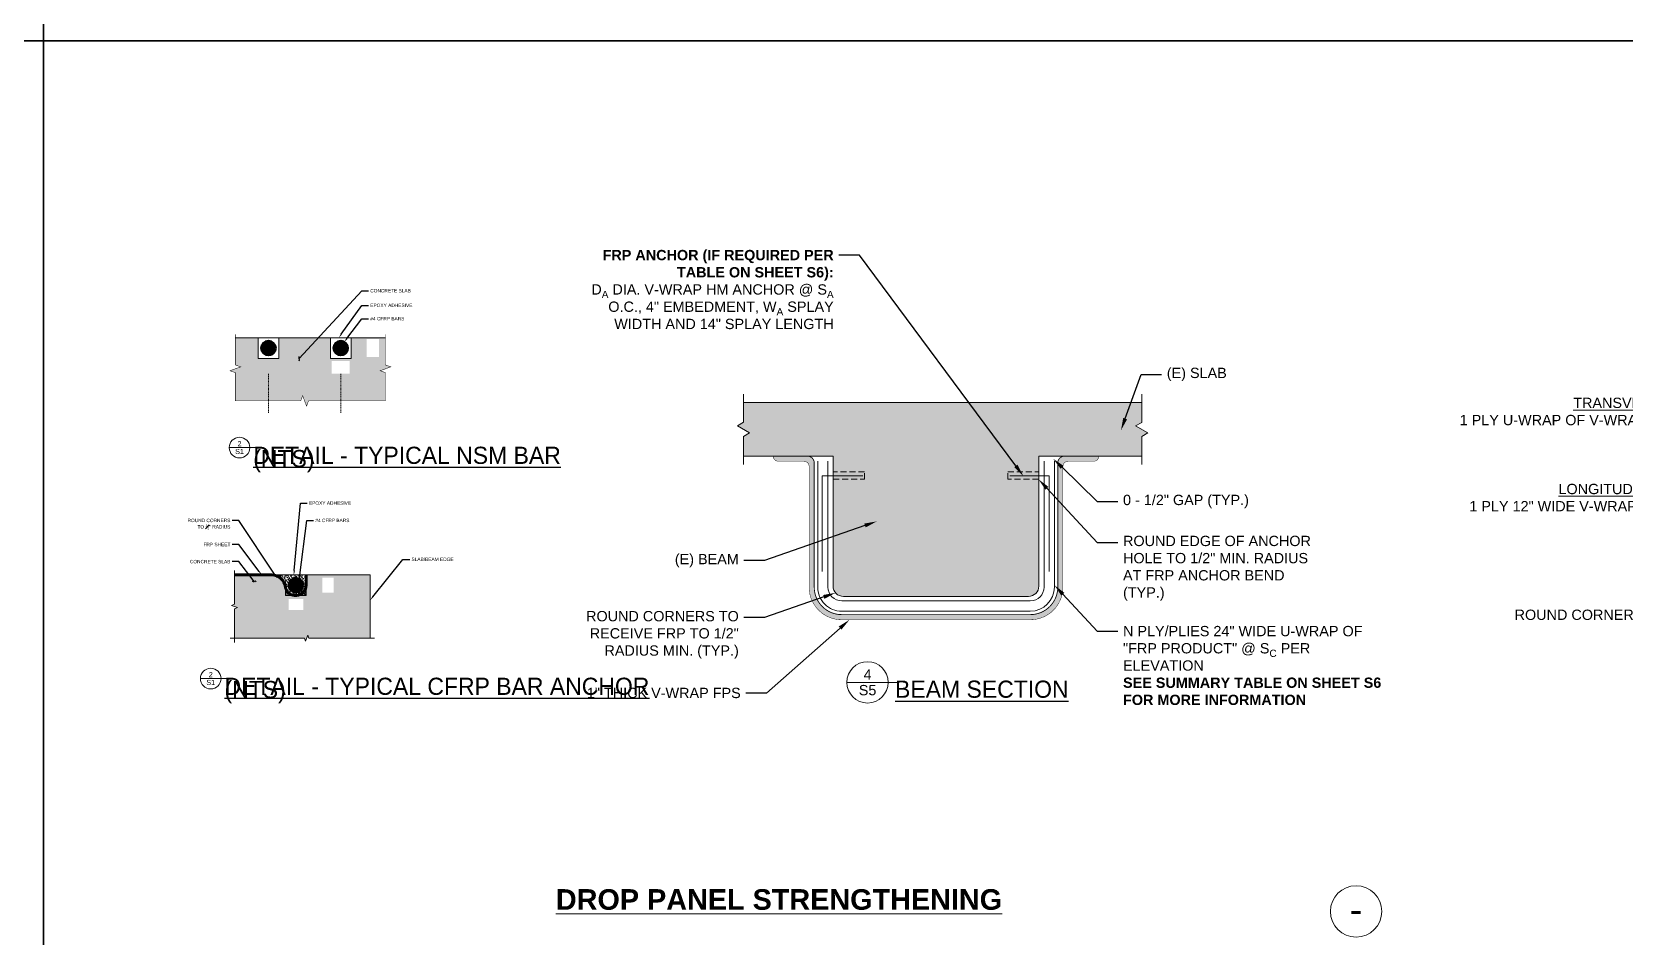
# Model space of a CAD drawing. Header units: inches. Extents: x 1159 to 9559, y -3650 to 1829.
# Drawn here: x 1591.1 to 1823, y 1255.8 to 1387.5 of the extents above; entities that cross this region are included whole.
import ezdxf
from ezdxf import colors
from ezdxf.entities.mleader import LeaderData, LeaderLine
from ezdxf.enums import TextEntityAlignment as Align
from ezdxf.math import Vec2, Vec3

# ---------------------------------------------------------------- set-up
doc = ezdxf.new("R2018")
doc.units = ezdxf.units.IN
doc.header["$MEASUREMENT"] = 0
doc.linetypes.add('CENTER2', pattern=[1.125, 0.75, -0.125, 0.125, -0.125])
doc.linetypes.add('HIDDEN2', pattern=[0.1875, 0.125, -0.0625])
for name, color, linetype, lineweight in [('STN-ANNO-TEXT', 3, 'Continuous', 20), ('STN-ANNO-TITL-TEXT', 7, 'Continuous', 25), ('STN-EXST-THK', 115, 'Continuous', 9), ('STN-FRP', 5, 'Continuous', 20), ('STN-FRP@EL.', 5, 'Continuous', 70), ('STN-GRAY-Sc-50', 253, 'Continuous', 20), ('STN-GRID-ID', 6, 'Continuous', 20), ('STN-GRID-LINE', 10, 'CENTER2', 13), ('STN-HATCH', 253, 'Continuous', 9), ('STN-HDN-L', 4, 'HIDDEN2', 9), ('STN-LINE-MED', 11, 'Continuous', 20), ('STN-LINE-THK', 3, 'Continuous', 30)]:
    doc.layers.add(name, color=color, linetype=linetype, lineweight=lineweight)
doc.layers.add('STN-CONCRETE HATCH', color=253, linetype='Continuous', lineweight=9, transparency=0.75)
doc.layers.add('STN-VPORT', color=30, linetype='Continuous', plot=False)
doc.styles.add('24', font='swiss.ttf', dxfattribs={"height": 1.5})
doc.styles.add('48', font='swiss.ttf', dxfattribs={"height": 3})
doc.styles.add('8', font='swiss.ttf', dxfattribs={"height": 0.5})
doc.styles.add('DIMENSIONS', font='swiss.ttf')
doc.styles.get("Standard").update_dxf_attribs({"font": 'swiss.ttf'})
pattern_1 = [(127.5, (4318.17238, 394.5107), (-0.385364754, -0.01259867), [0, -0.304, 0, -0.34, 0, -0.325]), (97.5, (4318.1724, 394.5107), (-0.56442921, 0.35395534), [0, -0.164, 0, -0.274, 0, -0.105]), (57.5, (4318.17238, 394.2647), (-0.00113181, 0.622828372), [0, -0.1, 0, -0.36, 0, -0.47]), (47.5, (4318.1724, 394.2647), (-0.17553511, 0.60122532), [0, -0.05, 0, -0.236, 0, -0.27])]

# ---------------------------------------------------------------- blocks, each defined once
blk = doc.blocks.new('_Integral')
at = {"color": 0, "linetype": 'ByBlock', "lineweight": -2}
for centre, start, end in [((0.44, -0.09), 102, 168), ((-0.44, 0.09), 282, 348)]:
    blk.add_arc(centre, 0.454, start, end, dxfattribs=at)
blk = doc.blocks.new('*U21')
at = {"layer": 'STN-GRID-ID'}
for p, q in [((-0.375, 0), (0, 0)), ((0, 0), (0.1, 0))]:
    blk.add_line(p, q, dxfattribs=at)
blk.add_circle((-0.188, 0), 0.188, dxfattribs=at)
at = {"layer": 'STN-ANNO-TEXT', "style": 'DIMENSIONS'}
for tag, p in [('1', (-0.188, 0.071)), ('S1', (-0.188, -0.071))]:
    blk.add_attdef(tag, text='', height=0.0938, dxfattribs=at).set_placement(p, align=Align.MIDDLE_CENTER)
at = {"layer": 'STN-ANNO-TEXT', "lineweight": 30, "flags": 104}
blk.add_attdef('SCALE', text='', height=0.0938, dxfattribs=at).set_placement((0.062, -0.043), align=Align.TOP_LEFT)
at = {"layer": 'STN-ANNO-TITL-TEXT', "lineweight": 30, "flags": 104}
blk.add_attdef('DETAIL TITLE', text='', height=0.125, dxfattribs=at).set_placement((0.062, 0.016), align=Align.BOTTOM_LEFT)

msp = doc.modelspace()

# ---------------------------------------------------------------- hatches: boundary and pattern name
at = {"layer": 'STN-CONCRETE HATCH'}
h = msp.add_hatch(color=256, dxfattribs=at)
h.dxf.hatch_style = 1
h.paths.add_polyline_path([(1642.554, 1337.941), (1641.779, 1338.223), (1643.329, 1338.787), (1642.554, 1339.069), (1642.554, 1343.025), (1637.537, 1343.025), (1637.537, 1340.025), (1634.537, 1340.025), (1634.537, 1343.025), (1627.017, 1343.025), (1627.017, 1340.025), (1624.017, 1340.025), (1624.017, 1343.025), (1620.687, 1343.025), (1620.687, 1339.069), (1621.462, 1338.787), (1619.912, 1338.223), (1620.687, 1337.941), (1620.687, 1333.841), (1630.213, 1333.841), (1630.495, 1334.616), (1631.059, 1333.066), (1631.341, 1333.841), (1642.554, 1333.841)])
h.paths.add_polyline_path([(1634.738, 1337.817), (1637.355, 1337.817), (1637.355, 1339.641), (1634.738, 1339.641)], flags=16)
h.paths.add_polyline_path([(1641.626, 1340.226), (1641.626, 1342.842), (1639.803, 1342.842), (1639.803, 1340.226)], flags=16)
h = msp.add_hatch(color=256, dxfattribs=at)
h.dxf.hatch_style = 1
edge = h.paths.add_edge_path()
edge.add_line((1694.664, 1325.8), (1707.707, 1325.798))
edge.add_line((1707.707, 1325.798), (1707.707, 1306.88))
edge.add_arc((1709.207, 1306.88), 1.5, 180, 270.00007)
edge.add_line((1709.207, 1305.38), (1736.161, 1305.38))
edge.add_arc((1736.161, 1306.88), 1.5, 270.00007, 359.9999)
edge.add_line((1737.661, 1306.88), (1737.661, 1325.798))
edge.add_line((1737.661, 1325.798), (1752.642, 1325.796))
edge.add_line((1752.642, 1325.796), (1752.642, 1328.661))
edge.add_line((1752.642, 1328.661), (1753.53, 1329.172))
edge.add_line((1753.53, 1329.172), (1751.758, 1330.196))
edge.add_line((1751.758, 1330.196), (1752.642, 1330.706))
edge.add_line((1752.642, 1330.706), (1752.643, 1333.577))
edge.add_line((1752.643, 1333.577), (1694.664, 1333.577))
edge.add_line((1694.664, 1333.577), (1694.664, 1330.725))
edge.add_line((1694.664, 1330.725), (1693.781, 1330.216))
edge.add_line((1693.781, 1330.216), (1695.553, 1329.173))
edge.add_line((1695.553, 1329.173), (1694.665, 1328.645))
edge.add_line((1694.665, 1328.645), (1694.664, 1325.8))
h = msp.add_hatch(color=256, dxfattribs=at)
h.dxf.hatch_style = 1
h.paths.add_polyline_path([(1628.435, 1303.378), (1630.581, 1303.378), (1630.581, 1305.003), (1628.435, 1305.003)], flags=16)
h.paths.add_polyline_path([(1635.003, 1305.941), (1635.003, 1308.087), (1633.378, 1308.087), (1633.378, 1305.941)], flags=16)
edge = h.paths.add_edge_path()
edge.add_line((1640.325, 1299.319), (1640.325, 1308.503))
edge.add_line((1640.325, 1308.503), (1630.997, 1308.503))
edge.add_line((1630.997, 1308.503), (1630.997, 1307.003))
edge.add_line((1630.997, 1307.003), (1630.997, 1305.503))
edge.add_line((1630.997, 1305.503), (1627.997, 1305.503))
edge.add_line((1627.997, 1305.503), (1627.997, 1306.675))
edge.add_arc((1629.476, 1307.028), 1.521, 190.83612, 193.39493, ccw=False)
edge.add_arc((1625.997, 1306.503), 2, 6.84452, 90)
edge.add_line((1625.997, 1308.503), (1620.571, 1308.503))
edge.add_line((1620.571, 1308.503), (1620.571, 1304.231))
edge.add_line((1620.571, 1304.231), (1620.131, 1304.071))
edge.add_line((1620.131, 1304.071), (1621.01, 1303.751))
edge.add_line((1621.01, 1303.751), (1620.571, 1303.591))
edge.add_line((1620.571, 1303.591), (1620.571, 1299.319))
edge.add_line((1620.571, 1299.319), (1630.754, 1299.319))
edge.add_line((1630.754, 1299.319), (1630.914, 1298.879))
edge.add_line((1630.914, 1298.879), (1631.234, 1299.759))
edge.add_line((1631.234, 1299.759), (1631.394, 1299.319))
edge.add_line((1631.394, 1299.319), (1640.325, 1299.319))
at = {"layer": 'STN-FRP@EL.'}
h = msp.add_hatch(color=256, dxfattribs=at)
h.dxf.hatch_style = 1
h.paths.add_polyline_path([(1625.517, 1342.525, -1), (1625.517, 1340.525, -1)])
h = msp.add_hatch(color=256, dxfattribs=at)
h.dxf.hatch_style = 1
h.paths.add_polyline_path([(1636.037, 1342.525, -1), (1636.037, 1340.525, -1)])
h = msp.add_hatch(color=256, dxfattribs=at)
h.dxf.hatch_style = 1
h.paths.add_polyline_path([(1629.497, 1308.003, -1), (1629.497, 1306.003, -1)])
at = {"layer": 'STN-HATCH'}
h = msp.add_hatch(dxfattribs=at)
h.set_pattern_fill('DOTS', color=256, scale=5)
h.set_pattern_definition([(0, (-2940.6938, 164.0103), (0.15625, 0.3125), [0, -0.3125])])
h.paths.add_polyline_path([(1704.216, 1324.298), (1704.216, 1306.728, 0.4142141), (1708.966, 1301.978), (1736.423, 1301.978, 0.4142131), (1741.173, 1306.728), (1741.173, 1324.298, -0.4142131), (1741.923, 1325.048), (1745.65, 1325.048, 0.4142136), (1746.4, 1325.798), (1741.423, 1325.798, 0.4142131), (1740.423, 1324.798), (1740.423, 1306.728, -0.4142131), (1736.423, 1302.728), (1708.966, 1302.728, -0.4142141), (1704.966, 1306.728), (1704.966, 1324.798, 0.414256), (1703.966, 1325.798), (1698.99, 1325.798, 0.4142696), (1699.74, 1325.048), (1703.466, 1325.048, -0.4142701)])
h = msp.add_hatch(dxfattribs=at)
h.set_pattern_fill('AR-SAND', color=256, scale=0.2, angle=90)
h.set_pattern_definition(pattern_1)
h.paths.add_polyline_path([(1627.997, 1306.675, 0.882325), (1630.997, 1307.003), (1630.997, 1308.503), (1626.115, 1308.503, -0.0994533), (1626.884, 1308.296, -0.0921427), (1627.469, 1307.857, -0.1642763)])
h.paths.add_polyline_path([(1630.497, 1307.003, -1), (1628.497, 1307.003, -1)], flags=16)
h = msp.add_hatch(dxfattribs=at)
h.set_pattern_fill('AR-SAND', color=256, scale=0.2, angle=90)
h.set_pattern_definition(pattern_1)
h.paths.add_polyline_path([(1629.476, 1305.507), (1630.997, 1305.503), (1630.997, 1307.003, -0.4095489)])
h.paths.add_polyline_path([(1627.997, 1305.503), (1629.476, 1305.507, -0.3472834), (1627.997, 1306.675)])

# ---------------------------------------------------------------- linework, layer by layer
at = {"layer": 'STN-EXST-THK'}
msp.add_lwpolyline([(1694.664, 1325.8), (1707.707, 1325.798), (1707.707, 1306.88, 0.4142139), (1709.207, 1305.38), (1736.161, 1305.38, 0.4142127), (1737.661, 1306.88), (1737.661, 1325.798), (1752.642, 1325.796), (1752.642, 1328.661), (1753.53, 1329.172), (1751.758, 1330.196), (1752.642, 1330.706), (1752.643, 1333.577), (1694.664, 1333.577), (1694.664, 1330.725), (1693.781, 1330.216), (1695.553, 1329.173), (1694.665, 1328.645)], format="xyb", close=True, dxfattribs=at)
at = {"layer": 'STN-FRP'}
for points in [[(1705.466, 1325.049), (1705.466, 1306.728, 0.4142141), (1708.966, 1303.228), (1736.423, 1303.228, 0.4142131), (1739.923, 1306.728), (1739.923, 1325.049)], [(1706.966, 1325.049), (1706.966, 1306.728, 0.4142141), (1708.966, 1304.728), (1736.423, 1304.728, 0.4142131), (1738.423, 1306.728), (1738.423, 1325.049)]]:
    msp.add_lwpolyline(points, format="xyb", dxfattribs=at)
for points in [[(1706.108, 1308.999), (1706.108, 1322.921), (1712.018, 1322.921)], [(1739.167, 1308.999), (1739.167, 1322.921), (1733.433, 1322.921)]]:
    msp.add_lwpolyline(points, dxfattribs=at)
at = {"layer": 'STN-FRP@EL.'}
for p, q in [((1625.997, 1308.503), (1620.571, 1308.503)), ((1630.997, 1308.503), (1630.997, 1307.003))]:
    msp.add_line(p, q, dxfattribs=at)
for centre in [(1625.517, 1341.525), (1636.037, 1341.525), (1629.497, 1307.003)]:
    msp.add_circle(centre, 1, dxfattribs=at)
for centre, radius, start, end in [((1625.997, 1306.503), 2, 6.84452, 90), ((1629.476, 1307.028), 1.521, 190.83612, 359.086)]:
    msp.add_arc(centre, radius, start, end, dxfattribs=at)
at = {"layer": 'STN-GRAY-Sc-50', "const_width": 0.125}
msp.add_lwpolyline([(1698.99, 1325.798), (1703.966, 1325.798, -0.4142141), (1704.966, 1324.798), (1704.966, 1306.728, 0.4142141), (1708.966, 1302.728), (1736.423, 1302.728, 0.4142131), (1740.423, 1306.728), (1740.423, 1324.798, -0.4142131), (1741.423, 1325.798), (1746.4, 1325.798)], format="xyb", dxfattribs=at)
at = {"layer": 'STN-GRID-ID', "linetype": 'Continuous'}
for points in [[(1694.664, 1334.816), (1694.664, 1330.725), (1693.781, 1330.216), (1695.553, 1329.173), (1694.665, 1328.645), (1694.664, 1324.59)], [(1752.642, 1334.797), (1752.642, 1330.706), (1751.758, 1330.196), (1753.53, 1329.172), (1752.642, 1328.661), (1752.642, 1324.571)], [(1620.571, 1298.679), (1620.571, 1303.591), (1621.01, 1303.751), (1620.131, 1304.071), (1620.571, 1304.231), (1620.571, 1309.143)], [(1619.931, 1299.319), (1630.754, 1299.319), (1630.914, 1298.879), (1631.234, 1299.759), (1631.394, 1299.319), (1640.965, 1299.319)]]:
    msp.add_lwpolyline(points, dxfattribs=at)
at = {"layer": 'STN-GRID-ID'}
msp.add_circle((1783.848, 1259.525), 3.736, dxfattribs=at)
at = {"layer": 'STN-GRID-LINE', "ltscale": 0.3}
for p, q in [((1625.517, 1337.765), (1625.517, 1332.102)), ((1636.037, 1337.765), (1636.037, 1332.102))]:
    msp.add_line(p, q, dxfattribs=at)
at = {"layer": 'STN-HATCH'}
for p, q in [((1627.017, 1343.025), (1624.017, 1343.025)), ((1637.537, 1343.025), (1634.537, 1343.025)), ((1630.997, 1308.503), (1626.115, 1308.503))]:
    msp.add_line(p, q, dxfattribs=at)
at = {"layer": 'STN-HATCH', "const_width": 0.06}
msp.add_lwpolyline([(1698.99, 1325.798, 0.4142136), (1699.74, 1325.048), (1703.466, 1325.048, -0.4142141), (1704.216, 1324.298), (1704.216, 1306.728, 0.4142141), (1708.966, 1301.978), (1736.423, 1301.978, 0.4142131), (1741.173, 1306.728), (1741.173, 1324.298, -0.4142131), (1741.923, 1325.048), (1745.65, 1325.048, 0.4142136), (1746.4, 1325.798)], format="xyb", dxfattribs=at)
at = {"layer": 'STN-HDN-L', "ltscale": 7}
for points in [[(1707.707, 1322.438), (1712.291, 1322.438), (1712.291, 1323.5), (1707.707, 1323.5)], [(1737.607, 1322.438), (1733.159, 1322.438), (1733.159, 1323.5), (1737.607, 1323.5)]]:
    msp.add_lwpolyline(points, dxfattribs=at)
at = {"layer": 'STN-LINE-MED'}
for p, q in [((1620.687, 1343.025), (1624.017, 1343.025)), ((1624.017, 1340.025), (1624.017, 1343.025)), ((1627.017, 1343.025), (1634.537, 1343.025)), ((1627.017, 1340.025), (1627.017, 1343.025)), ((1634.537, 1340.025), (1634.537, 1343.025)), ((1637.537, 1343.025), (1642.554, 1343.025)), ((1637.537, 1340.025), (1637.537, 1343.025)), ((1627.017, 1340.025), (1624.017, 1340.025)), ((1637.537, 1340.025), (1634.537, 1340.025)), ((1630.997, 1308.503), (1640.325, 1308.503)), ((1640.325, 1308.503), (1640.325, 1299.319)), ((1627.997, 1305.503), (1627.997, 1306.675)), ((1630.997, 1305.503), (1630.997, 1307.003)), ((1630.997, 1305.503), (1627.997, 1305.503))]:
    msp.add_line(p, q, dxfattribs=at)
at = {"layer": 'STN-LINE-THK', "linetype": 'Continuous', "const_width": 0.0705}
for points in [[(1620.687, 1343.527), (1620.687, 1339.069), (1621.462, 1338.787), (1619.912, 1338.223), (1620.687, 1337.941), (1620.687, 1333.841)], [(1642.554, 1343.527), (1642.554, 1339.069), (1643.329, 1338.787), (1641.779, 1338.223), (1642.554, 1337.941), (1642.554, 1333.841)], [(1642.554, 1333.841), (1631.341, 1333.841), (1631.059, 1333.066), (1630.495, 1334.616), (1630.213, 1333.841), (1620.687, 1333.841)]]:
    msp.add_lwpolyline(points, dxfattribs=at)
at = {"layer": 'STN-VPORT'}
for points in [[(1209.254, 1647.896), (1592.757, 1647.896), (1592.757, 1386.218), (1209.254, 1386.218)], [(1592.757, 1647.896), (1976.26, 1647.896), (1976.26, 1386.218), (1592.757, 1386.218)], [(1209.254, 1386.218), (1592.757, 1386.218), (1592.757, 1124.54), (1209.254, 1124.54)], [(1592.757, 1386.218), (1976.26, 1386.218), (1976.26, 1124.54), (1592.757, 1124.54)]]:
    msp.add_lwpolyline(points, close=True, dxfattribs=at)

# ---------------------------------------------------------------- block references
ref = msp.add_blockref('*U21', (1622.806, 1327.037), dxfattribs=dict(xscale=8, yscale=8, zscale=8))
lines = msp.add_mtext('{\\LDETAIL - TYPICAL NSM BAR}', dxfattribs={"layer": 'STN-ANNO-TITL-TEXT', "insert": (1623.306, 1327.165), "char_height": 2.5, "attachment_point": 1})
ref.add_attrib('DETAIL TITLE', '', (1623.306, 1327.165), dxfattribs={"flags": 104}).embed_mtext(lines)
ref.add_attrib('1', '2', dxfattribs={"layer": 'STN-ANNO-TEXT', "height": 0.75, "style": 'DIMENSIONS'}).set_placement((1621.306, 1327.602), align=Align.MIDDLE_CENTER)
ref.add_attrib('S1', 'S1', dxfattribs={"layer": 'STN-ANNO-TEXT', "height": 0.75, "style": 'DIMENSIONS'}).set_placement((1621.306, 1326.472), align=Align.MIDDLE_CENTER)
lines = msp.add_mtext('(NTS)', dxfattribs={"layer": 'STN-ANNO-TEXT', "insert": (1623.306, 1326.695), "char_height": 2.5, "attachment_point": 1})
ref.add_attrib('SCALE', '', (1623.306, 1326.695), dxfattribs={"flags": 104}).embed_mtext(lines)
ref = msp.add_blockref('*U21', (1618.612, 1293.419), dxfattribs=dict(xscale=8, yscale=8, zscale=8))
lines = msp.add_mtext('{\\LDETAIL - TYPICAL CFRP BAR ANCHOR}', dxfattribs={"layer": 'STN-ANNO-TITL-TEXT', "insert": (1619.112, 1293.547), "char_height": 2.5, "attachment_point": 1})
ref.add_attrib('DETAIL TITLE', '', (1619.112, 1293.547), dxfattribs={"flags": 104}).embed_mtext(lines)
ref.add_attrib('1', '2', dxfattribs={"layer": 'STN-ANNO-TEXT', "height": 0.75, "style": 'DIMENSIONS'}).set_placement((1617.112, 1293.984), align=Align.MIDDLE_CENTER)
ref.add_attrib('S1', 'S1', dxfattribs={"layer": 'STN-ANNO-TEXT', "height": 0.75, "style": 'DIMENSIONS'}).set_placement((1617.112, 1292.854), align=Align.MIDDLE_CENTER)
lines = msp.add_mtext('(NTS)', dxfattribs={"layer": 'STN-ANNO-TEXT', "insert": (1619.112, 1293.077), "char_height": 2.5, "attachment_point": 1})
ref.add_attrib('SCALE', '', (1619.112, 1293.077), dxfattribs={"flags": 104}).embed_mtext(lines)
ref = msp.add_blockref('*U21', (1715.732, 1292.871), dxfattribs=dict(xscale=16, yscale=16, zscale=16))
lines = msp.add_mtext('{\\LBEAM SECTION}', dxfattribs={"layer": 'STN-ANNO-TITL-TEXT', "insert": (1716.732, 1293.127), "char_height": 2.5, "attachment_point": 1})
ref.add_attrib('DETAIL TITLE', '', (1716.732, 1293.127), dxfattribs={"flags": 104}).embed_mtext(lines)
ref.add_attrib('1', '4', dxfattribs={"layer": 'STN-ANNO-TEXT', "height": 1.5, "style": 'DIMENSIONS'}).set_placement((1712.732, 1294.001), align=Align.MIDDLE_CENTER)
ref.add_attrib('S1', 'S5', dxfattribs={"layer": 'STN-ANNO-TEXT', "height": 1.5, "style": 'DIMENSIONS'}).set_placement((1712.732, 1291.741), align=Align.MIDDLE_CENTER)

# ---------------------------------------------------------------- texts
at = {"layer": 'STN-ANNO-TEXT', "attachment_point": 5, "style": '48'}
for s, insert, char_height in [('\\A1;\\pxqc;{\\fSwis721 BT|b1|i0|c0|p34;\\LDROP PANEL STRENGTHENING}', (1699.834, 1261.248), 3), ('\\A1;\\pxqc;-', (1783.833, 1259.832), 4)]:
    msp.add_mtext(s, dxfattribs=dict(at, insert=insert, char_height=char_height))

# ---------------------------------------------------------------- leaders
at = {"layer": 'STN-ANNO-TEXT'}
ml = msp.add_multileader_mtext('Standard', dxfattribs=at)
ml.set_content('\\A1;{\\fSwis721 BT|b1|i0|c0|p34;FRP ANCHOR (IF REQUIRED PER TABLE ON SHEET\\C242;\\c2564301; S6\\C256;):\\P}D{\\H0.7x;\\S^ A;} DIA. V-WRAP{\\fArial|b0|i0|c0|p34; HM} ANCHOR @ S{\\H0.7x;\\S^ A;} O.C., 4" EMBEDMENT, W{\\H0.7x;\\S^ A;} SPLAY WIDTH AND 14" SPLAY LENGTH', color=256, style='24')
ml.set_leader_properties()
ml.build(insert=Vec2(0, 0))
ml.multileader.update_dxf_attribs({"dogleg_length": 3, "arrow_head_size": 1.812})
ctx = ml.context
ctx.base_point, ctx.char_height, ctx.arrow_head_size, ctx.landing_gap_size, ctx.plane_origin = Vec3(1673.114, 1355.037), 1.5, 1.812, 0.75, Vec3(1738.707, 1318.12)
ctx.text_align_type = 2
notes = []
notes.append((ctx, [(1, (1, 1, 0), (1711.548, 1355.037), (-1, 0), 3, [(0, [(1735.393, 1322.921)], 0, [])])]))
ctx.mtext.insert, ctx.mtext.width, ctx.mtext.alignment, ctx.mtext.flow_direction = Vec3(1707.798, 1355.808), 37.60224, 3, 5
ml = msp.add_multileader_mtext('Standard', dxfattribs=at)
ml.set_content('\\A1;CONCRETE SLAB', color=256, style='8')
ml.set_leader_properties()
ml.set_arrow_properties(name='INTEGRAL')
ml.build(insert=Vec2(0, 0))
ml.multileader.update_dxf_attribs({"dogleg_length": 1, "arrow_head_size": 0.625})
ctx = ml.context
ctx.base_point, ctx.char_height, ctx.arrow_head_size, ctx.landing_gap_size, ctx.plane_origin = Vec3(1640.086, 1349.865), 0.5, 0.625, 0.25, Vec3(1637.831, 1351.074)
notes.append((ctx, [(0, (1, 1, 0), (1639.086, 1349.865), (1, 0), 1, [(0, [(1629.968, 1339.984)], 0, [])])]))
ctx.mtext.insert, ctx.mtext.flow_direction = Vec3(1640.336, 1350.122), 5
ml = msp.add_multileader_mtext('Standard', dxfattribs=at)
ml.set_content('\\A1;EPOXY ADHESIVE', color=256, style='8')
ml.set_leader_properties()
ml.build(insert=Vec2(0, 0))
ml.multileader.update_dxf_attribs({"dogleg_length": 1, "arrow_head_size": 0.625})
ctx = ml.context
ctx.base_point, ctx.char_height, ctx.arrow_head_size, ctx.landing_gap_size, ctx.plane_origin = Vec3(1640.086, 1347.735), 0.5, 0.625, 0.25, Vec3(1637.831, 1345.521)
notes.append((ctx, [(0, (1, 1, 0), (1639.086, 1347.735), (1, 0), 1, [(0, [(1635.755, 1343.025)], 0, [])])]))
ctx.mtext.insert, ctx.mtext.flow_direction = Vec3(1640.336, 1347.992), 5
ml = msp.add_multileader_mtext('Standard', dxfattribs=at)
ml.set_content('\\A1;#4 CFRP BARS', color=256, style='8')
ml.set_leader_properties()
ml.build(insert=Vec2(0, 0))
ml.multileader.update_dxf_attribs({"dogleg_length": 1, "arrow_head_size": 0.625})
ctx = ml.context
ctx.base_point, ctx.char_height, ctx.arrow_head_size, ctx.landing_gap_size, ctx.plane_origin = Vec3(1640.086, 1345.795), 0.5, 0.625, 0.25, Vec3(1637.831, 1343.581)
notes.append((ctx, [(0, (1, 1, 0), (1639.086, 1345.795), (1, 0), 1, [(0, [(1636.535, 1342.393)], 0, [])])]))
ctx.mtext.insert, ctx.mtext.flow_direction = Vec3(1640.336, 1346.052), 5
ml = msp.add_multileader_mtext('Standard', dxfattribs=at)
ml.set_content('(E) SLAB', color=256, style='24')
ml.set_leader_properties()
ml.build(insert=Vec2(0, 0))
ml.multileader.update_dxf_attribs({"dogleg_length": 3, "arrow_head_size": 1.812})
ctx = ml.context
ctx.base_point, ctx.char_height, ctx.arrow_head_size, ctx.landing_gap_size, ctx.plane_origin = Vec3(1755.54, 1337.694), 1.5, 1.812, 0.75, Vec3(1779.737, 1322.711)
notes.append((ctx, [(0, (1, 1, 0), (1752.54, 1337.694), (1, 0), 3, [(0, [(1749.615, 1329.548)], 0, [])])]))
ctx.mtext.insert, ctx.mtext.width, ctx.mtext.flow_direction = Vec3(1756.29, 1338.66), 9.88936, 5
ml = msp.add_multileader_mtext('Standard', dxfattribs=at)
ml.set_content('\\pxsm1;{\\LTRANSVERSE FRP\\P}1 PLY U-WRAP OF V-WRAPC200HM', color=256, style='24')
ml.set_leader_properties()
ml.build(insert=Vec2(0, 0))
ml.multileader.update_dxf_attribs({"dogleg_length": 3, "arrow_head_size": 1.812})
ctx = ml.context
ctx.base_point, ctx.char_height, ctx.arrow_head_size, ctx.landing_gap_size, ctx.plane_origin = Vec3(1800.059, 1333.528), 1.5, 1.812, 0.75, Vec3(1761.62, 1333.528)
ctx.text_align_type = 2
notes.append((ctx, [(1, (1, 1, 0), (1838.185, 1333.528), (-1, 0), 3, [(0, [(1851.042, 1333.489), (1838.185, 1333.528)], 0, [])])]))
ctx.mtext.insert, ctx.mtext.width, ctx.mtext.alignment, ctx.mtext.flow_direction = Vec3(1834.435, 1334.299), 35.29423, 3, 5
ml = msp.add_multileader_mtext('Standard', dxfattribs=at)
ml.set_content('0 - 1/2" GAP (TYP.)', color=256, style='24')
ml.set_leader_properties()
ml.build(insert=Vec2(0, 0))
ml.multileader.update_dxf_attribs({"dogleg_length": 3, "arrow_head_size": 1.812})
ctx = ml.context
ctx.base_point, ctx.char_height, ctx.arrow_head_size, ctx.landing_gap_size, ctx.plane_origin = Vec3(1749.169, 1319.204), 1.5, 1.812, 0.75, Vec3(1735.766, 1329.995)
notes.append((ctx, [(0, (1, 1, 0), (1746.169, 1319.204), (1, 0), 3, [(0, [(1739.744, 1325.427)], 0, [])])]))
ctx.mtext.insert, ctx.mtext.width, ctx.mtext.flow_direction = Vec3(1749.919, 1320.17), 29.29906, 5
ml = msp.add_multileader_mtext('Standard', dxfattribs=at)
ml.set_content('ROUND EDGE OF ANCHOR HOLE TO 1/2" MIN. RADIUS AT FRP ANCHOR BEND (TYP.)', color=256, style='24')
ml.set_leader_properties()
ml.build(insert=Vec2(0, 0))
ml.multileader.update_dxf_attribs({"dogleg_length": 3, "arrow_head_size": 1.812})
ctx = ml.context
ctx.base_point, ctx.char_height, ctx.arrow_head_size, ctx.landing_gap_size, ctx.plane_origin = Vec3(1749.169, 1313.238), 1.5, 1.812, 0.75, Vec3(1735.766, 1320.882)
notes.append((ctx, [(0, (1, 1, 0), (1746.169, 1313.238), (1, 0), 3, [(0, [(1737.607, 1322.438)], 0, [])])]))
ctx.mtext.insert, ctx.mtext.width, ctx.mtext.flow_direction = Vec3(1749.919, 1314.203), 29.29906, 5
ml = msp.add_multileader_mtext('Standard', dxfattribs=at)
ml.set_content('\\pxsm1;{\\LLONGITUDINAL FRP\\P}1 PLY 12" WIDE V-WRAP C400HM', color=256, style='24')
ml.set_leader_properties()
ml.build(insert=Vec2(0, 0))
ml.multileader.update_dxf_attribs({"dogleg_length": 3, "arrow_head_size": 1.812})
ctx = ml.context
ctx.base_point, ctx.char_height, ctx.arrow_head_size, ctx.landing_gap_size, ctx.plane_origin = Vec3(1801.342, 1320.992), 1.5, 1.812, 0.75, Vec3(1759.91, 1314.517)
ctx.text_align_type = 2
notes.append((ctx, [(1, (1, 1, 0), (1837.313, 1320.992), (-1, 0), 3, [(0, [(1853.261, 1311.655), (1837.313, 1320.992)], 0, [])])]))
ctx.mtext.insert, ctx.mtext.width, ctx.mtext.alignment, ctx.mtext.flow_direction = Vec3(1833.563, 1321.762), 35.07087, 3, 5
ml = msp.add_multileader_mtext('Standard', dxfattribs=at)
ml.set_content('\\A1;EPOXY ADHESIVE', color=256, style='8')
ml.set_leader_properties()
ml.build(insert=Vec2(0, 0))
ml.multileader.update_dxf_attribs({"dogleg_length": 1, "arrow_head_size": 0.625})
ctx = ml.context
ctx.base_point, ctx.char_height, ctx.arrow_head_size, ctx.landing_gap_size, ctx.plane_origin = Vec3(1631.158, 1318.958), 0.5, 0.625, 0.25, Vec3(1631.29, 1310.999)
notes.append((ctx, [(0, (1, 1, 0), (1630.158, 1318.958), (1, 0), 1, [(0, [(1629.214, 1308.503)], 0, [])])]))
ctx.mtext.insert, ctx.mtext.flow_direction = Vec3(1631.408, 1319.215), 5
ml = msp.add_multileader_mtext('Standard', dxfattribs=at)
ml.set_content('\\A1;ROUND CORNERS \\PTO {\\H0.7x;\\S1#2;\\H1.4286x;" RADIUS }', color=256, style='8')
ml.set_leader_properties()
ml.build(insert=Vec2(0, 0))
ml.multileader.update_dxf_attribs({"dogleg_length": 1, "arrow_head_size": 0.625})
ctx = ml.context
ctx.base_point, ctx.char_height, ctx.arrow_head_size, ctx.landing_gap_size, ctx.plane_origin = Vec3(1613.784, 1316.43), 0.5, 0.625, 0.25, Vec3(1631.51, 1312.721)
ctx.text_align_type = 2
notes.append((ctx, [(1, (1, 1, 0), (1621.226, 1316.43), (-1, 0), 1, [(0, [(1626.816, 1307.952)], 0, [])])]))
ctx.mtext.insert, ctx.mtext.alignment, ctx.mtext.flow_direction = Vec3(1619.976, 1316.687), 3, 5
ml = msp.add_multileader_mtext('Standard', dxfattribs=at)
ml.set_content('\\A1;#4 CFRP BARS', color=256, style='8')
ml.set_leader_properties()
ml.build(insert=Vec2(0, 0))
ml.multileader.update_dxf_attribs({"dogleg_length": 1, "arrow_head_size": 0.625})
ctx = ml.context
ctx.base_point, ctx.char_height, ctx.arrow_head_size, ctx.landing_gap_size, ctx.plane_origin = Vec3(1632.085, 1316.43), 0.5, 0.625, 0.25, Vec3(1631.29, 1309.059)
notes.append((ctx, [(0, (1, 1, 0), (1631.085, 1316.43), (1, 0), 1, [(0, [(1629.994, 1307.871)], 0, [])])]))
ctx.mtext.insert, ctx.mtext.flow_direction = Vec3(1632.335, 1316.687), 5
ml = msp.add_multileader_mtext('Standard', dxfattribs=at)
ml.set_content('(E) BEAM', color=256, style='24')
ml.set_leader_properties()
ml.build(insert=Vec2(0, 0))
ml.multileader.update_dxf_attribs({"dogleg_length": 3, "arrow_head_size": 1.812})
ctx = ml.context
ctx.base_point, ctx.char_height, ctx.arrow_head_size, ctx.landing_gap_size, ctx.plane_origin = Vec3(1684.522, 1310.589), 1.5, 1.812, 0.75, Vec3(1714.439, 1291.682)
ctx.text_align_type = 2
notes.append((ctx, [(1, (1, 1, 0), (1697.736, 1310.589), (-1, 0), 3, [(0, [(1714.058, 1316.296)], 0, [])])]))
ctx.mtext.insert, ctx.mtext.width, ctx.mtext.alignment, ctx.mtext.flow_direction = Vec3(1693.986, 1311.555), 9.88936, 3, 5
ml = msp.add_multileader_mtext('Standard', dxfattribs=at)
ml.set_content('\\A1;FRP SHEET', color=256, style='8')
ml.set_leader_properties()
ml.build(insert=Vec2(0, 0))
ml.multileader.update_dxf_attribs({"dogleg_length": 1, "arrow_head_size": 0.625})
ctx = ml.context
ctx.base_point, ctx.char_height, ctx.arrow_head_size, ctx.landing_gap_size, ctx.plane_origin = Vec3(1616.054, 1312.929), 0.5, 0.625, 0.25, Vec3(1631.29, 1314.77)
ctx.text_align_type = 2
notes.append((ctx, [(1, (1, 1, 0), (1621.226, 1312.929), (-1, 0), 1, [(0, [(1624.539, 1308.503)], 0, [])])]))
ctx.mtext.insert, ctx.mtext.alignment, ctx.mtext.flow_direction = Vec3(1619.976, 1313.185), 3, 5
ml = msp.add_multileader_mtext('Standard', dxfattribs=at)
ml.set_content('\\A1;CONCRETE SLAB', color=256, style='8')
ml.set_leader_properties()
ml.set_arrow_properties(name='INTEGRAL')
ml.build(insert=Vec2(0, 0))
ml.multileader.update_dxf_attribs({"dogleg_length": 1, "arrow_head_size": 0.625})
ctx = ml.context
ctx.base_point, ctx.char_height, ctx.arrow_head_size, ctx.landing_gap_size, ctx.plane_origin = Vec3(1614.092, 1310.44), 0.5, 0.625, 0.25, Vec3(1631.29, 1316.552)
ctx.text_align_type = 2
notes.append((ctx, [(1, (1, 1, 0), (1621.226, 1310.44), (-1, 0), 1, [(0, [(1623.427, 1307.554)], 0, [])])]))
ctx.mtext.insert, ctx.mtext.alignment, ctx.mtext.flow_direction = Vec3(1619.976, 1310.697), 3, 5
ml = msp.add_multileader_mtext('Standard', dxfattribs=at)
ml.set_content('SLAB/BEAM EDGE', color=256, style='8')
ml.set_leader_properties()
ml.build(insert=Vec2(0, 0))
ml.multileader.update_dxf_attribs({"dogleg_length": 1, "arrow_head_size": 0.625})
ctx = ml.context
ctx.base_point, ctx.char_height, ctx.arrow_head_size, ctx.landing_gap_size, ctx.plane_origin = Vec3(1646.086, 1310.752), 0.5, 0.625, 0.25, Vec3(1641.031, 1302.705)
notes.append((ctx, [(0, (1, 1, 0), (1645.086, 1310.752), (1, 0), 1, [(0, [(1640.325, 1304.836)], 0, [])])]))
ctx.mtext.insert, ctx.mtext.flow_direction = Vec3(1646.336, 1311.034), 5
ml = msp.add_multileader_mtext('Standard', dxfattribs=at)
ml.set_content('\\A1;ROUND CORNERS TO {\\H0.7x;\\S1#2;}" RADIUS', color=256, style='24')
ml.set_leader_properties()
ml.build(insert=Vec2(0, 0))
ml.multileader.update_dxf_attribs({"dogleg_length": 3, "arrow_head_size": 1.5})
ctx = ml.context
ctx.base_point, ctx.char_height, ctx.arrow_head_size, ctx.landing_gap_size, ctx.plane_origin = Vec3(1807.883, 1302.984), 1.5, 1.5, 0.75, Vec3(1759.91, 1290.388)
ctx.text_align_type = 2
notes.append((ctx, [(1, (1, 1, 0), (1844.363, 1302.984), (-1, 0), 3, [(0, [(1854.083, 1309.297), (1844.363, 1302.984)], 0, [])])]))
ctx.mtext.insert, ctx.mtext.width, ctx.mtext.alignment, ctx.mtext.flow_direction = Vec3(1840.613, 1303.755), 35.07087, 3, 5
ml = msp.add_multileader_mtext('Standard', dxfattribs=at)
ml.set_content('\\A1;ROUND CORNERS TO RECEIVE FRP TO 1/2" RADIUS MIN. (TYP.)', color=256, style='24')
ml.set_leader_properties()
ml.build(insert=Vec2(0, 0))
ml.multileader.update_dxf_attribs({"dogleg_length": 3, "arrow_head_size": 1.812})
ctx = ml.context
ctx.base_point, ctx.char_height, ctx.arrow_head_size, ctx.landing_gap_size, ctx.plane_origin = Vec3(1672.04, 1302.289), 1.5, 1.812, 0.75, Vec3(1714.439, 1283.381)
ctx.text_align_type = 2
notes.append((ctx, [(1, (1, 1, 0), (1697.736, 1302.289), (-1, 0), 3, [(0, [(1708.07, 1305.902)], 0, [])])]))
ctx.mtext.insert, ctx.mtext.width, ctx.mtext.alignment, ctx.mtext.flow_direction = Vec3(1693.986, 1303.255), 22.589, 3, 5
ml = msp.add_multileader_mtext('Standard', dxfattribs=at)
ml.set_content('\\A1;N PLY/PLIES 24" WIDE U-WRAP OF "FRP PRODUCT" @ S{\\H0.7x;\\S^ C;} PER ELEVATION\\P\\pxql;{\\fSwis721 BT|b1|i0|c0|p34;SEE SUMMARY TABLE ON SHEET \\C242;\\c2564301;S6\\C256; FOR MORE INFORMATION}', color=256, style='24')
ml.set_leader_properties()
ml.build(insert=Vec2(0, 0))
ml.multileader.update_dxf_attribs({"dogleg_length": 3, "arrow_head_size": 1.812})
ctx = ml.context
ctx.base_point, ctx.char_height, ctx.arrow_head_size, ctx.landing_gap_size, ctx.plane_origin = Vec3(1749.169, 1300.311), 1.5, 1.812, 0.75, Vec3(1735.766, 1307.956)
notes.append((ctx, [(0, (1, 1, 0), (1746.169, 1300.311), (1, 0), 3, [(0, [(1739.923, 1307.023)], 0, [])])]))
ctx.mtext.insert, ctx.mtext.width, ctx.mtext.flow_direction = Vec3(1749.919, 1301.082), 38.54497, 5
ml = msp.add_multileader_mtext('Standard', dxfattribs=at)
ml.set_content('1" THICK V-WRAP FPS', color=256, style='24')
ml.set_leader_properties()
ml.build(insert=Vec2(0, 0))
ml.multileader.update_dxf_attribs({"dogleg_length": 3, "arrow_head_size": 1.812})
ctx = ml.context
ctx.base_point, ctx.char_height, ctx.arrow_head_size, ctx.landing_gap_size, ctx.plane_origin = Vec3(1672.553, 1291.309), 1.5, 1.812, 0.75, Vec3(1692.428, 1262.245)
ctx.text_align_type = 2
notes.append((ctx, [(1, (1, 1, 0), (1698.014, 1291.309), (-1, 0), 3, [(0, [(1710.093, 1301.978)], 0, [])])]))
ctx.mtext.insert, ctx.mtext.width, ctx.mtext.alignment, ctx.mtext.flow_direction = Vec3(1694.264, 1292.08), 37.38514, 3, 5
for ctx, leaders in notes:
    for number, flags, end, landing, length, lines in leaders:
        leader = LeaderData()
        leader.index, (leader.has_last_leader_line, leader.has_dogleg_vector, leader.attachment_direction) = number, flags
        leader.last_leader_point, leader.dogleg_vector, leader.dogleg_length = Vec3(end), Vec3(landing), length
        for number, points, colour, breaks in lines:
            line = LeaderLine()
            line.index, line.vertices, line.color, line.breaks = number, Vec3.list(points), colors.encode_raw_color(colour), breaks
            leader.lines.append(line)
        ctx.leaders.append(leader)

doc.saveas('drawing.dxf')
